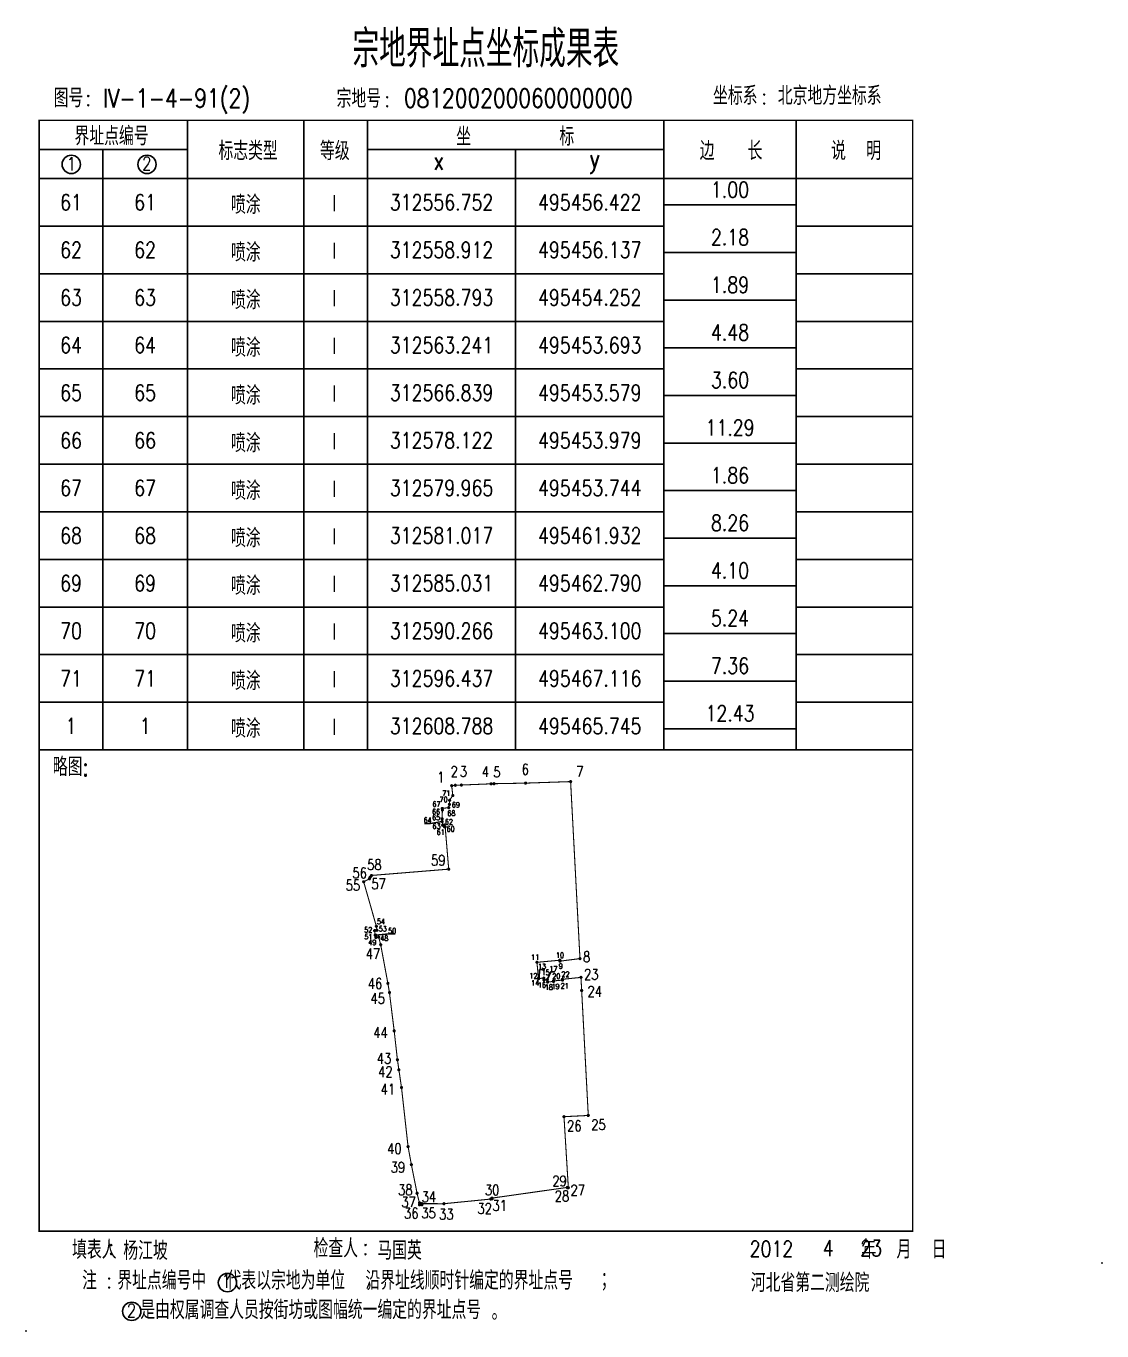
# Model space of a CAD drawing. Extents: x -9390 to -4743, y 24196 to 25839.
# Drawn here: x -5557.4 to -5354.1, y 24332.9 to 24579.6 of the extents above; entities that cross this region are included whole.
import ezdxf
from ezdxf.enums import TextEntityAlignment as Align

# ---------------------------------------------------------------- set-up
doc = ezdxf.new("R2010")
doc.units = 0
doc.header["$MEASUREMENT"] = 0
doc.layers.get('0').update_dxf_attribs({"linetype": 'CONTINUOUS'})
doc.layers.add('JZD', color=1, linetype='CONTINUOUS')
doc.layers.add('ZJ', color=7, linetype='CONTINUOUS')
doc.styles.add('1', font='romand.shx', dxfattribs={"width": 0.8, "bigfont": 'hzfs.shx'})
doc.styles.add('HZ', font='rs', dxfattribs={"width": 0.8, "bigfont": 'hztxt'})
doc.styles.add('KHZ', font='rd.shx', dxfattribs={"width": 0.8, "bigfont": 'khz.shx'})

msp = doc.modelspace()

# ---------------------------------------------------------------- linework, layer by layer
at = {"linetype": 'CONTINUOUS', "const_width": 0.3, "flags": 128}
msp.add_lwpolyline([(-5554.9, 24561.76), (-5554.9, 24351.76), (-5389.9, 24351.76), (-5389.9, 24561.76)], close=True, dxfattribs=at)
msp.add_lwpolyline([(-5554.9, 24561.76), (-5554.9, 24351.76), (-5389.9, 24351.76), (-5389.9, 24561.76)], close=True, dxfattribs=at)
at = {"linetype": 'CONTINUOUS', "flags": 128}
for points in [[(-5526.9, 24561.76), (-5526.9, 24442.76)], [(-5526.9, 24561.76), (-5526.9, 24442.76)], [(-5526.9, 24561.76), (-5526.9, 24442.76)], [(-5526.9, 24561.76), (-5526.9, 24442.76)], [(-5504.9, 24561.76), (-5504.9, 24442.76)], [(-5504.9, 24561.76), (-5504.9, 24442.76)], [(-5504.9, 24561.76), (-5504.9, 24442.76)], [(-5504.9, 24561.76), (-5504.9, 24442.76)], [(-5492.9, 24561.76), (-5492.9, 24442.76)], [(-5492.9, 24561.76), (-5492.9, 24442.76)], [(-5492.9, 24561.76), (-5492.9, 24442.76)], [(-5492.9, 24561.76), (-5492.9, 24442.76)], [(-5436.9, 24561.76), (-5436.9, 24442.76)], [(-5436.9, 24561.76), (-5436.9, 24442.76)], [(-5436.9, 24561.76), (-5436.9, 24442.76)], [(-5436.9, 24561.76), (-5436.9, 24442.76)], [(-5411.9, 24561.76), (-5411.9, 24442.76)], [(-5411.9, 24561.76), (-5411.9, 24442.76)], [(-5411.9, 24561.76), (-5411.9, 24442.76)], [(-5411.9, 24561.76), (-5411.9, 24442.76)], [(-5554.9, 24556.26), (-5526.9, 24556.26)], [(-5554.9, 24556.26), (-5526.9, 24556.26)], [(-5542.9, 24556.26), (-5542.9, 24442.76)], [(-5542.9, 24556.26), (-5542.9, 24442.76)], [(-5542.9, 24556.26), (-5542.9, 24442.76)], [(-5542.9, 24556.26), (-5542.9, 24442.76)], [(-5492.9, 24556.26), (-5436.9, 24556.26)], [(-5492.9, 24556.26), (-5436.9, 24556.26)], [(-5464.9, 24556.26), (-5464.9, 24442.76)], [(-5464.9, 24556.26), (-5464.9, 24442.76)], [(-5464.9, 24556.26), (-5464.9, 24442.76)], [(-5464.9, 24556.26), (-5464.9, 24442.76)], [(-5554.9, 24550.76), (-5389.9, 24550.76)], [(-5554.9, 24550.76), (-5389.9, 24550.76)], [(-5436.9, 24545.76), (-5411.9, 24545.76)], [(-5436.9, 24545.76), (-5411.9, 24545.76)], [(-5554.9, 24541.76), (-5436.9, 24541.76)], [(-5554.9, 24541.76), (-5436.9, 24541.76)], [(-5411.9, 24541.76), (-5389.9, 24541.76)], [(-5411.9, 24541.76), (-5389.9, 24541.76)], [(-5436.9, 24536.76), (-5411.9, 24536.76)], [(-5436.9, 24536.76), (-5411.9, 24536.76)], [(-5554.9, 24532.76), (-5436.9, 24532.76)], [(-5554.9, 24532.76), (-5436.9, 24532.76)], [(-5411.9, 24532.76), (-5389.9, 24532.76)], [(-5411.9, 24532.76), (-5389.9, 24532.76)], [(-5436.9, 24527.76), (-5411.9, 24527.76)], [(-5436.9, 24527.76), (-5411.9, 24527.76)], [(-5554.9, 24523.76), (-5436.9, 24523.76)], [(-5554.9, 24523.76), (-5436.9, 24523.76)], [(-5411.9, 24523.76), (-5389.9, 24523.76)], [(-5411.9, 24523.76), (-5389.9, 24523.76)], [(-5436.9, 24518.76), (-5411.9, 24518.76)], [(-5436.9, 24518.76), (-5411.9, 24518.76)], [(-5554.9, 24514.76), (-5436.9, 24514.76)], [(-5554.9, 24514.76), (-5436.9, 24514.76)], [(-5411.9, 24514.76), (-5389.9, 24514.76)], [(-5411.9, 24514.76), (-5389.9, 24514.76)], [(-5436.9, 24509.76), (-5411.9, 24509.76)], [(-5436.9, 24509.76), (-5411.9, 24509.76)], [(-5554.9, 24505.76), (-5436.9, 24505.76)], [(-5554.9, 24505.76), (-5436.9, 24505.76)], [(-5411.9, 24505.76), (-5389.9, 24505.76)], [(-5411.9, 24505.76), (-5389.9, 24505.76)], [(-5436.9, 24500.76), (-5411.9, 24500.76)], [(-5436.9, 24500.76), (-5411.9, 24500.76)], [(-5554.9, 24496.76), (-5436.9, 24496.76)], [(-5554.9, 24496.76), (-5436.9, 24496.76)], [(-5411.9, 24496.76), (-5389.9, 24496.76)], [(-5411.9, 24496.76), (-5389.9, 24496.76)], [(-5436.9, 24491.76), (-5411.9, 24491.76)], [(-5436.9, 24491.76), (-5411.9, 24491.76)], [(-5554.9, 24487.76), (-5436.9, 24487.76)], [(-5554.9, 24487.76), (-5436.9, 24487.76)], [(-5411.9, 24487.76), (-5389.9, 24487.76)], [(-5411.9, 24487.76), (-5389.9, 24487.76)], [(-5436.9, 24482.76), (-5411.9, 24482.76)], [(-5436.9, 24482.76), (-5411.9, 24482.76)], [(-5554.9, 24478.76), (-5436.9, 24478.76)], [(-5554.9, 24478.76), (-5436.9, 24478.76)], [(-5411.9, 24478.76), (-5389.9, 24478.76)], [(-5411.9, 24478.76), (-5389.9, 24478.76)], [(-5436.9, 24473.76), (-5411.9, 24473.76)], [(-5436.9, 24473.76), (-5411.9, 24473.76)], [(-5554.9, 24469.76), (-5436.9, 24469.76)], [(-5554.9, 24469.76), (-5436.9, 24469.76)], [(-5411.9, 24469.76), (-5389.9, 24469.76)], [(-5411.9, 24469.76), (-5389.9, 24469.76)], [(-5436.9, 24464.76), (-5411.9, 24464.76)], [(-5436.9, 24464.76), (-5411.9, 24464.76)], [(-5554.9, 24460.76), (-5436.9, 24460.76)], [(-5554.9, 24460.76), (-5436.9, 24460.76)], [(-5411.9, 24460.76), (-5389.9, 24460.76)], [(-5411.9, 24460.76), (-5389.9, 24460.76)], [(-5436.9, 24455.76), (-5411.9, 24455.76)], [(-5436.9, 24455.76), (-5411.9, 24455.76)], [(-5554.9, 24451.76), (-5436.9, 24451.76)], [(-5554.9, 24451.76), (-5436.9, 24451.76)], [(-5411.9, 24451.76), (-5389.9, 24451.76)], [(-5411.9, 24451.76), (-5389.9, 24451.76)], [(-5436.9, 24446.76), (-5411.9, 24446.76)], [(-5436.9, 24446.76), (-5411.9, 24446.76)], [(-5554.9, 24442.76), (-5389.9, 24442.76)], [(-5554.9, 24442.76), (-5389.9, 24442.76)], [(-5460.47, 24399.64), (-5460.37, 24401.24), (-5459.38, 24401.24)], [(-5457.49, 24400.79), (-5458.27, 24400.79), (-5458.93, 24399.32)]]:
    msp.add_lwpolyline(points, dxfattribs=at)
at = {"color": 7, "linetype": 'CONTINUOUS', "const_width": 0.3, "flags": 128}
for points in [[(-5477.13, 24435.98, 1), (-5476.83, 24435.98, 1)], [(-5477.13, 24435.98, 1), (-5476.83, 24435.98, 1)], [(-5477.13, 24435.98, 1), (-5476.83, 24435.98, 1)], [(-5477.13, 24435.98, 1), (-5476.83, 24435.98, 1)], [(-5476.45, 24436.06, 1), (-5476.15, 24436.06, 1)], [(-5476.45, 24436.06, 1), (-5476.15, 24436.06, 1)], [(-5476.45, 24436.06, 1), (-5476.15, 24436.06, 1)], [(-5476.45, 24436.06, 1), (-5476.15, 24436.06, 1)], [(-5475.3, 24436.11, 1), (-5475, 24436.11, 1)], [(-5475.3, 24436.11, 1), (-5475, 24436.11, 1)], [(-5475.3, 24436.11, 1), (-5475, 24436.11, 1)], [(-5475.3, 24436.11, 1), (-5475, 24436.11, 1)], [(-5469.7, 24436.34, 1), (-5469.4, 24436.34, 1)], [(-5469.7, 24436.34, 1), (-5469.4, 24436.34, 1)], [(-5469.7, 24436.34, 1), (-5469.4, 24436.34, 1)], [(-5469.7, 24436.34, 1), (-5469.4, 24436.34, 1)], [(-5469.16, 24436.36, 1), (-5468.86, 24436.36, 1)], [(-5469.16, 24436.36, 1), (-5468.86, 24436.36, 1)], [(-5469.16, 24436.36, 1), (-5468.86, 24436.36, 1)], [(-5469.16, 24436.36, 1), (-5468.86, 24436.36, 1)], [(-5463.17, 24436.47, 1), (-5462.87, 24436.47, 1)], [(-5463.17, 24436.47, 1), (-5462.87, 24436.47, 1)], [(-5463.17, 24436.47, 1), (-5462.87, 24436.47, 1)], [(-5463.17, 24436.47, 1), (-5462.87, 24436.47, 1)], [(-5454.67, 24436.76, 1), (-5454.37, 24436.76, 1)], [(-5454.67, 24436.76, 1), (-5454.37, 24436.76, 1)], [(-5454.67, 24436.76, 1), (-5454.37, 24436.76, 1)], [(-5454.67, 24436.76, 1), (-5454.37, 24436.76, 1)], [(-5477.57, 24432.44, 1), (-5477.27, 24432.44, 1)], [(-5477.57, 24432.44, 1), (-5477.27, 24432.44, 1)], [(-5477.57, 24432.44, 1), (-5477.27, 24432.44, 1)], [(-5477.57, 24432.44, 1), (-5477.27, 24432.44, 1)], [(-5477.53, 24433.22, 1), (-5477.23, 24433.22, 1)], [(-5477.53, 24433.22, 1), (-5477.23, 24433.22, 1)], [(-5477.53, 24433.22, 1), (-5477.23, 24433.22, 1)], [(-5477.53, 24433.22, 1), (-5477.23, 24433.22, 1)], [(-5476.93, 24434.14, 1), (-5476.63, 24434.14, 1)], [(-5476.93, 24434.14, 1), (-5476.63, 24434.14, 1)], [(-5476.93, 24434.14, 1), (-5476.63, 24434.14, 1)], [(-5476.93, 24434.14, 1), (-5476.63, 24434.14, 1)], [(-5478.95, 24429.73, 1), (-5478.65, 24429.73, 1)], [(-5478.95, 24429.73, 1), (-5478.65, 24429.73, 1)], [(-5478.95, 24429.73, 1), (-5478.65, 24429.73, 1)], [(-5478.95, 24429.73, 1), (-5478.65, 24429.73, 1)], [(-5478.92, 24431.69, 1), (-5478.62, 24431.69, 1)], [(-5478.92, 24431.69, 1), (-5478.62, 24431.69, 1)], [(-5478.92, 24431.69, 1), (-5478.62, 24431.69, 1)], [(-5478.92, 24431.69, 1), (-5478.62, 24431.69, 1)], [(-5478.89, 24431.41, 1), (-5478.59, 24431.41, 1)], [(-5478.89, 24431.41, 1), (-5478.59, 24431.41, 1)], [(-5478.89, 24431.41, 1), (-5478.59, 24431.41, 1)], [(-5478.89, 24431.41, 1), (-5478.59, 24431.41, 1)], [(-5477.7, 24431.84, 1), (-5477.4, 24431.84, 1)], [(-5477.7, 24431.84, 1), (-5477.4, 24431.84, 1)], [(-5477.7, 24431.84, 1), (-5477.4, 24431.84, 1)], [(-5477.7, 24431.84, 1), (-5477.4, 24431.84, 1)], [(-5478.93, 24429.2, 1), (-5478.63, 24429.2, 1)], [(-5478.93, 24429.2, 1), (-5478.63, 24429.2, 1)], [(-5478.93, 24429.2, 1), (-5478.63, 24429.2, 1)], [(-5478.93, 24429.2, 1), (-5478.63, 24429.2, 1)], [(-5478.85, 24428.53, 1), (-5478.55, 24428.53, 1)], [(-5478.85, 24428.53, 1), (-5478.55, 24428.53, 1)], [(-5478.85, 24428.53, 1), (-5478.55, 24428.53, 1)], [(-5478.85, 24428.53, 1), (-5478.55, 24428.53, 1)], [(-5478.56, 24428.55, 1), (-5478.26, 24428.55, 1)], [(-5478.56, 24428.55, 1), (-5478.26, 24428.55, 1)], [(-5478.56, 24428.55, 1), (-5478.26, 24428.55, 1)], [(-5478.56, 24428.55, 1), (-5478.26, 24428.55, 1)], [(-5478.52, 24428.23, 1), (-5478.22, 24428.23, 1)], [(-5478.52, 24428.23, 1), (-5478.22, 24428.23, 1)], [(-5478.52, 24428.23, 1), (-5478.22, 24428.23, 1)], [(-5478.52, 24428.23, 1), (-5478.22, 24428.23, 1)], [(-5478.37, 24428.22, 1), (-5478.07, 24428.22, 1)], [(-5478.37, 24428.22, 1), (-5478.07, 24428.22, 1)], [(-5478.37, 24428.22, 1), (-5478.07, 24428.22, 1)], [(-5478.37, 24428.22, 1), (-5478.07, 24428.22, 1)], [(-5477.7, 24420.21, 1), (-5477.4, 24420.21, 1)], [(-5477.7, 24420.21, 1), (-5477.4, 24420.21, 1)], [(-5477.7, 24420.21, 1), (-5477.4, 24420.21, 1)], [(-5477.7, 24420.21, 1), (-5477.4, 24420.21, 1)], [(-5493.76, 24417.82, 1), (-5493.46, 24417.82, 1)], [(-5493.76, 24417.82, 1), (-5493.46, 24417.82, 1)], [(-5493.76, 24417.82, 1), (-5493.46, 24417.82, 1)], [(-5493.76, 24417.82, 1), (-5493.46, 24417.82, 1)], [(-5492.68, 24418.39, 1), (-5492.38, 24418.39, 1)], [(-5492.68, 24418.39, 1), (-5492.38, 24418.39, 1)], [(-5492.68, 24418.39, 1), (-5492.38, 24418.39, 1)], [(-5492.68, 24418.39, 1), (-5492.38, 24418.39, 1)], [(-5492.52, 24418.71, 1), (-5492.22, 24418.71, 1)], [(-5492.52, 24418.71, 1), (-5492.22, 24418.71, 1)], [(-5492.52, 24418.71, 1), (-5492.22, 24418.71, 1)], [(-5492.52, 24418.71, 1), (-5492.22, 24418.71, 1)], [(-5492.28, 24419.02, 1), (-5491.98, 24419.02, 1)], [(-5492.28, 24419.02, 1), (-5491.98, 24419.02, 1)], [(-5492.28, 24419.02, 1), (-5491.98, 24419.02, 1)], [(-5492.28, 24419.02, 1), (-5491.98, 24419.02, 1)], [(-5491.69, 24408.59, 1), (-5491.39, 24408.59, 1)], [(-5491.69, 24408.59, 1), (-5491.39, 24408.59, 1)], [(-5491.69, 24408.59, 1), (-5491.39, 24408.59, 1)], [(-5491.69, 24408.59, 1), (-5491.39, 24408.59, 1)], [(-5491.59, 24407.73, 1), (-5491.29, 24407.73, 1)], [(-5491.59, 24407.73, 1), (-5491.29, 24407.73, 1)], [(-5491.59, 24407.73, 1), (-5491.29, 24407.73, 1)], [(-5491.59, 24407.73, 1), (-5491.29, 24407.73, 1)], [(-5491.5, 24407.74, 1), (-5491.2, 24407.74, 1)], [(-5491.5, 24407.74, 1), (-5491.2, 24407.74, 1)], [(-5491.5, 24407.74, 1), (-5491.2, 24407.74, 1)], [(-5491.5, 24407.74, 1), (-5491.2, 24407.74, 1)], [(-5491.37, 24409.41, 1), (-5491.07, 24409.41, 1)], [(-5491.37, 24409.41, 1), (-5491.07, 24409.41, 1)], [(-5491.37, 24409.41, 1), (-5491.07, 24409.41, 1)], [(-5491.37, 24409.41, 1), (-5491.07, 24409.41, 1)], [(-5491.26, 24408.66, 1), (-5490.96, 24408.66, 1)], [(-5491.26, 24408.66, 1), (-5490.96, 24408.66, 1)], [(-5491.26, 24408.66, 1), (-5490.96, 24408.66, 1)], [(-5491.26, 24408.66, 1), (-5490.96, 24408.66, 1)], [(-5491.45, 24407.29, 1), (-5491.15, 24407.29, 1)], [(-5491.45, 24407.29, 1), (-5491.15, 24407.29, 1)], [(-5491.45, 24407.29, 1), (-5491.15, 24407.29, 1)], [(-5491.45, 24407.29, 1), (-5491.15, 24407.29, 1)], [(-5490.93, 24407.36, 1), (-5490.63, 24407.36, 1)], [(-5490.93, 24407.36, 1), (-5490.63, 24407.36, 1)], [(-5490.93, 24407.36, 1), (-5490.63, 24407.36, 1)], [(-5490.93, 24407.36, 1), (-5490.63, 24407.36, 1)], [(-5490.55, 24405.93, 1), (-5490.25, 24405.93, 1)], [(-5490.55, 24405.93, 1), (-5490.25, 24405.93, 1)], [(-5490.55, 24405.93, 1), (-5490.25, 24405.93, 1)], [(-5490.55, 24405.93, 1), (-5490.25, 24405.93, 1)], [(-5461.02, 24402.6, 1), (-5460.72, 24402.6, 1)], [(-5461.02, 24402.6, 1), (-5460.72, 24402.6, 1)], [(-5461.02, 24402.6, 1), (-5460.72, 24402.6, 1)], [(-5461.02, 24402.6, 1), (-5460.72, 24402.6, 1)], [(-5456.69, 24403, 1), (-5456.39, 24403, 1)], [(-5456.69, 24403, 1), (-5456.39, 24403, 1)], [(-5456.69, 24403, 1), (-5456.39, 24403, 1)], [(-5456.69, 24403, 1), (-5456.39, 24403, 1)], [(-5456.68, 24402.82, 1), (-5456.38, 24402.82, 1)], [(-5456.68, 24402.82, 1), (-5456.38, 24402.82, 1)], [(-5456.68, 24402.82, 1), (-5456.38, 24402.82, 1)], [(-5456.68, 24402.82, 1), (-5456.38, 24402.82, 1)], [(-5452.9, 24403.3, 1), (-5452.6, 24403.3, 1)], [(-5452.9, 24403.3, 1), (-5452.6, 24403.3, 1)], [(-5452.9, 24403.3, 1), (-5452.6, 24403.3, 1)], [(-5452.9, 24403.3, 1), (-5452.6, 24403.3, 1)], [(-5489.19, 24398.62, 1), (-5488.89, 24398.62, 1)], [(-5489.19, 24398.62, 1), (-5488.89, 24398.62, 1)], [(-5489.19, 24398.62, 1), (-5488.89, 24398.62, 1)], [(-5489.19, 24398.62, 1), (-5488.89, 24398.62, 1)], [(-5460.76, 24399.58, 1), (-5460.46, 24399.58, 1)], [(-5460.76, 24399.58, 1), (-5460.46, 24399.58, 1)], [(-5460.76, 24399.58, 1), (-5460.46, 24399.58, 1)], [(-5460.76, 24399.58, 1), (-5460.46, 24399.58, 1)], [(-5460.72, 24399.59, 1), (-5460.42, 24399.59, 1)], [(-5460.72, 24399.59, 1), (-5460.42, 24399.59, 1)], [(-5460.72, 24399.59, 1), (-5460.42, 24399.59, 1)], [(-5460.72, 24399.59, 1), (-5460.42, 24399.59, 1)], [(-5460.72, 24399.53, 1), (-5460.42, 24399.53, 1)], [(-5460.72, 24399.53, 1), (-5460.42, 24399.53, 1)], [(-5460.72, 24399.53, 1), (-5460.42, 24399.53, 1)], [(-5460.72, 24399.53, 1), (-5460.42, 24399.53, 1)], [(-5459.73, 24399.62, 1), (-5459.43, 24399.62, 1)], [(-5459.73, 24399.62, 1), (-5459.43, 24399.62, 1)], [(-5459.73, 24399.62, 1), (-5459.43, 24399.62, 1)], [(-5459.73, 24399.62, 1), (-5459.43, 24399.62, 1)], [(-5459.7, 24399.25, 1), (-5459.4, 24399.25, 1)], [(-5459.7, 24399.25, 1), (-5459.4, 24399.25, 1)], [(-5459.7, 24399.25, 1), (-5459.4, 24399.25, 1)], [(-5459.7, 24399.25, 1), (-5459.4, 24399.25, 1)], [(-5459.08, 24399.32, 1), (-5458.78, 24399.32, 1)], [(-5459.08, 24399.32, 1), (-5458.78, 24399.32, 1)], [(-5459.08, 24399.32, 1), (-5458.78, 24399.32, 1)], [(-5459.08, 24399.32, 1), (-5458.78, 24399.32, 1)], [(-5459.02, 24398.87, 1), (-5458.72, 24398.87, 1)], [(-5459.02, 24398.87, 1), (-5458.72, 24398.87, 1)], [(-5459.02, 24398.87, 1), (-5458.72, 24398.87, 1)], [(-5459.02, 24398.87, 1), (-5458.72, 24398.87, 1)], [(-5457.91, 24399.08, 1), (-5457.61, 24399.08, 1)], [(-5457.91, 24399.08, 1), (-5457.61, 24399.08, 1)], [(-5457.91, 24399.08, 1), (-5457.61, 24399.08, 1)], [(-5457.91, 24399.08, 1), (-5457.61, 24399.08, 1)], [(-5457.9, 24398.99, 1), (-5457.6, 24398.99, 1)], [(-5457.9, 24398.99, 1), (-5457.6, 24398.99, 1)], [(-5457.9, 24398.99, 1), (-5457.6, 24398.99, 1)], [(-5457.9, 24398.99, 1), (-5457.6, 24398.99, 1)], [(-5456.21, 24399.39, 1), (-5455.91, 24399.39, 1)], [(-5456.21, 24399.39, 1), (-5455.91, 24399.39, 1)], [(-5456.21, 24399.39, 1), (-5455.91, 24399.39, 1)], [(-5456.21, 24399.39, 1), (-5455.91, 24399.39, 1)], [(-5456.19, 24399.24, 1), (-5455.89, 24399.24, 1)], [(-5456.19, 24399.24, 1), (-5455.89, 24399.24, 1)], [(-5456.19, 24399.24, 1), (-5455.89, 24399.24, 1)], [(-5456.19, 24399.24, 1), (-5455.89, 24399.24, 1)], [(-5452.71, 24399.75, 1), (-5452.41, 24399.75, 1)], [(-5452.71, 24399.75, 1), (-5452.41, 24399.75, 1)], [(-5452.71, 24399.75, 1), (-5452.41, 24399.75, 1)], [(-5452.71, 24399.75, 1), (-5452.41, 24399.75, 1)], [(-5488.9, 24396.9, 1), (-5488.6, 24396.9, 1)], [(-5488.9, 24396.9, 1), (-5488.6, 24396.9, 1)], [(-5488.9, 24396.9, 1), (-5488.6, 24396.9, 1)], [(-5488.9, 24396.9, 1), (-5488.6, 24396.9, 1)], [(-5452.58, 24397.27, 1), (-5452.28, 24397.27, 1)], [(-5452.58, 24397.27, 1), (-5452.28, 24397.27, 1)], [(-5452.58, 24397.27, 1), (-5452.28, 24397.27, 1)], [(-5452.58, 24397.27, 1), (-5452.28, 24397.27, 1)], [(-5488, 24389.63, 1), (-5487.7, 24389.63, 1)], [(-5488, 24389.63, 1), (-5487.7, 24389.63, 1)], [(-5488, 24389.63, 1), (-5487.7, 24389.63, 1)], [(-5488, 24389.63, 1), (-5487.7, 24389.63, 1)], [(-5487.39, 24384.18, 1), (-5487.09, 24384.18, 1)], [(-5487.39, 24384.18, 1), (-5487.09, 24384.18, 1)], [(-5487.39, 24384.18, 1), (-5487.09, 24384.18, 1)], [(-5487.39, 24384.18, 1), (-5487.09, 24384.18, 1)], [(-5487.11, 24382.28, 1), (-5486.81, 24382.28, 1)], [(-5487.11, 24382.28, 1), (-5486.81, 24382.28, 1)], [(-5487.11, 24382.28, 1), (-5486.81, 24382.28, 1)], [(-5487.11, 24382.28, 1), (-5486.81, 24382.28, 1)], [(-5486.62, 24378.93, 1), (-5486.32, 24378.93, 1)], [(-5486.62, 24378.93, 1), (-5486.32, 24378.93, 1)], [(-5486.62, 24378.93, 1), (-5486.32, 24378.93, 1)], [(-5486.62, 24378.93, 1), (-5486.32, 24378.93, 1)], [(-5455.92, 24373.42, 1), (-5455.62, 24373.42, 1)], [(-5455.92, 24373.42, 1), (-5455.62, 24373.42, 1)], [(-5455.92, 24373.42, 1), (-5455.62, 24373.42, 1)], [(-5455.92, 24373.42, 1), (-5455.62, 24373.42, 1)], [(-5451.33, 24373.65, 1), (-5451.03, 24373.65, 1)], [(-5451.33, 24373.65, 1), (-5451.03, 24373.65, 1)], [(-5451.33, 24373.65, 1), (-5451.03, 24373.65, 1)], [(-5451.33, 24373.65, 1), (-5451.03, 24373.65, 1)], [(-5485.38, 24367.76, 1), (-5485.08, 24367.76, 1)], [(-5485.38, 24367.76, 1), (-5485.08, 24367.76, 1)], [(-5485.38, 24367.76, 1), (-5485.08, 24367.76, 1)], [(-5485.38, 24367.76, 1), (-5485.08, 24367.76, 1)], [(-5484.75, 24364.35, 1), (-5484.45, 24364.35, 1)], [(-5484.75, 24364.35, 1), (-5484.45, 24364.35, 1)], [(-5484.75, 24364.35, 1), (-5484.45, 24364.35, 1)], [(-5484.75, 24364.35, 1), (-5484.45, 24364.35, 1)], [(-5483.68, 24358.94, 1), (-5483.38, 24358.94, 1)], [(-5483.68, 24358.94, 1), (-5483.38, 24358.94, 1)], [(-5483.68, 24358.94, 1), (-5483.38, 24358.94, 1)], [(-5483.68, 24358.94, 1), (-5483.38, 24358.94, 1)], [(-5455.29, 24360.05, 1), (-5454.99, 24360.05, 1)], [(-5455.29, 24360.05, 1), (-5454.99, 24360.05, 1)], [(-5455.29, 24360.05, 1), (-5454.99, 24360.05, 1)], [(-5455.29, 24360.05, 1), (-5454.99, 24360.05, 1)], [(-5455.27, 24359.99, 1), (-5454.97, 24359.99, 1)], [(-5455.27, 24359.99, 1), (-5454.97, 24359.99, 1)], [(-5455.27, 24359.99, 1), (-5454.97, 24359.99, 1)], [(-5455.27, 24359.99, 1), (-5454.97, 24359.99, 1)], [(-5455.1, 24360, 1), (-5454.8, 24360, 1)], [(-5455.1, 24360, 1), (-5454.8, 24360, 1)], [(-5455.1, 24360, 1), (-5454.8, 24360, 1)], [(-5455.1, 24360, 1), (-5454.8, 24360, 1)], [(-5483.23, 24357.13, 1), (-5482.93, 24357.13, 1)], [(-5483.23, 24357.13, 1), (-5482.93, 24357.13, 1)], [(-5483.23, 24357.13, 1), (-5482.93, 24357.13, 1)], [(-5483.23, 24357.13, 1), (-5482.93, 24357.13, 1)], [(-5483.22, 24356.76, 1), (-5482.92, 24356.76, 1)], [(-5483.22, 24356.76, 1), (-5482.92, 24356.76, 1)], [(-5483.22, 24356.76, 1), (-5482.92, 24356.76, 1)], [(-5483.22, 24356.76, 1), (-5482.92, 24356.76, 1)], [(-5482.77, 24356.98, 1), (-5482.47, 24356.98, 1)], [(-5482.77, 24356.98, 1), (-5482.47, 24356.98, 1)], [(-5482.77, 24356.98, 1), (-5482.47, 24356.98, 1)], [(-5482.77, 24356.98, 1), (-5482.47, 24356.98, 1)], [(-5482.76, 24356.78, 1), (-5482.46, 24356.78, 1)], [(-5482.76, 24356.78, 1), (-5482.46, 24356.78, 1)], [(-5482.76, 24356.78, 1), (-5482.46, 24356.78, 1)], [(-5482.76, 24356.78, 1), (-5482.46, 24356.78, 1)], [(-5478.6, 24356.97, 1), (-5478.3, 24356.97, 1)], [(-5478.6, 24356.97, 1), (-5478.3, 24356.97, 1)], [(-5478.6, 24356.97, 1), (-5478.3, 24356.97, 1)], [(-5478.6, 24356.97, 1), (-5478.3, 24356.97, 1)], [(-5469.76, 24357.85, 1), (-5469.46, 24357.85, 1)], [(-5469.76, 24357.85, 1), (-5469.46, 24357.85, 1)], [(-5469.76, 24357.85, 1), (-5469.46, 24357.85, 1)], [(-5469.76, 24357.85, 1), (-5469.46, 24357.85, 1)], [(-5469.53, 24358.03, 1), (-5469.23, 24358.03, 1)], [(-5469.53, 24358.03, 1), (-5469.23, 24358.03, 1)], [(-5469.53, 24358.03, 1), (-5469.23, 24358.03, 1)], [(-5469.53, 24358.03, 1), (-5469.23, 24358.03, 1)], [(-5469.51, 24357.88, 1), (-5469.21, 24357.88, 1)], [(-5469.51, 24357.88, 1), (-5469.21, 24357.88, 1)], [(-5469.51, 24357.88, 1), (-5469.21, 24357.88, 1)], [(-5469.51, 24357.88, 1), (-5469.21, 24357.88, 1)]]:
    msp.add_lwpolyline(points, format="xyb", close=True, dxfattribs=at)
at = {"color": 7, "linetype": 'CONTINUOUS', "const_width": 0.2, "flags": 128}
for points in [[(-5476.98, 24435.98), (-5476.3, 24436.06)], [(-5476.98, 24435.98), (-5476.3, 24436.06)], [(-5476.78, 24434.14), (-5476.98, 24435.98)], [(-5476.78, 24434.14), (-5476.98, 24435.98)], [(-5476.3, 24436.06), (-5475.15, 24436.11)], [(-5476.3, 24436.06), (-5475.15, 24436.11)], [(-5475.15, 24436.11), (-5469.55, 24436.34)], [(-5475.15, 24436.11), (-5469.55, 24436.34)], [(-5469.55, 24436.34), (-5469.01, 24436.36)], [(-5469.55, 24436.34), (-5469.01, 24436.36)], [(-5469.01, 24436.36), (-5463.02, 24436.47)], [(-5469.01, 24436.36), (-5463.02, 24436.47)], [(-5463.02, 24436.47), (-5454.52, 24436.76)], [(-5463.02, 24436.47), (-5454.52, 24436.76)], [(-5454.52, 24436.76), (-5452.75, 24403.3)], [(-5454.52, 24436.76), (-5452.75, 24403.3)], [(-5477.55, 24431.84), (-5477.42, 24432.44)], [(-5477.55, 24431.84), (-5477.42, 24432.44)], [(-5477.42, 24432.44), (-5477.38, 24433.22)], [(-5477.42, 24432.44), (-5477.38, 24433.22)], [(-5477.38, 24433.22), (-5476.78, 24434.14)], [(-5477.38, 24433.22), (-5476.78, 24434.14)], [(-5478.8, 24429.73), (-5478.74, 24431.41)], [(-5478.8, 24429.73), (-5478.74, 24431.41)], [(-5478.77, 24431.69), (-5477.55, 24431.84)], [(-5478.77, 24431.69), (-5477.55, 24431.84)], [(-5478.74, 24431.41), (-5478.77, 24431.69)], [(-5478.74, 24431.41), (-5478.77, 24431.69)], [(-5478.78, 24429.2), (-5478.8, 24429.73)], [(-5478.78, 24429.2), (-5478.8, 24429.73)], [(-5478.7, 24428.53), (-5478.78, 24429.2)], [(-5478.7, 24428.53), (-5478.78, 24429.2)], [(-5478.41, 24428.55), (-5478.7, 24428.53)], [(-5478.41, 24428.55), (-5478.7, 24428.53)], [(-5478.37, 24428.23), (-5478.41, 24428.55)], [(-5478.37, 24428.23), (-5478.41, 24428.55)], [(-5478.22, 24428.22), (-5478.37, 24428.23)], [(-5478.22, 24428.22), (-5478.37, 24428.23)], [(-5477.55, 24420.21), (-5478.22, 24428.22)], [(-5477.55, 24420.21), (-5478.22, 24428.22)], [(-5492.13, 24419.02), (-5477.55, 24420.21)], [(-5492.13, 24419.02), (-5477.55, 24420.21)], [(-5493.61, 24417.82), (-5492.53, 24418.39)], [(-5493.61, 24417.82), (-5492.53, 24418.39)], [(-5491.22, 24409.41), (-5493.61, 24417.82)], [(-5491.22, 24409.41), (-5493.61, 24417.82)], [(-5492.53, 24418.39), (-5492.37, 24418.71)], [(-5492.53, 24418.39), (-5492.37, 24418.71)], [(-5492.37, 24418.71), (-5492.13, 24419.02)], [(-5492.37, 24418.71), (-5492.13, 24419.02)], [(-5491.54, 24408.59), (-5491.11, 24408.66)], [(-5491.54, 24408.59), (-5491.11, 24408.66)], [(-5491.44, 24407.73), (-5491.54, 24408.59)], [(-5491.44, 24407.73), (-5491.54, 24408.59)], [(-5491.35, 24407.74), (-5491.44, 24407.73)], [(-5491.35, 24407.74), (-5491.44, 24407.73)], [(-5491.3, 24407.29), (-5491.35, 24407.74)], [(-5491.3, 24407.29), (-5491.35, 24407.74)], [(-5491.11, 24408.66), (-5491.22, 24409.41)], [(-5491.11, 24408.66), (-5491.22, 24409.41)], [(-5490.78, 24407.36), (-5491.3, 24407.29)], [(-5490.78, 24407.36), (-5491.3, 24407.29)], [(-5490.4, 24405.93), (-5490.78, 24407.36)], [(-5490.4, 24405.93), (-5490.78, 24407.36)], [(-5489.04, 24398.62), (-5490.4, 24405.93)], [(-5489.04, 24398.62), (-5490.4, 24405.93)], [(-5456.54, 24403), (-5460.87, 24402.6)], [(-5456.54, 24403), (-5460.87, 24402.6)], [(-5456.53, 24402.82), (-5456.54, 24403)], [(-5456.53, 24402.82), (-5456.54, 24403)], [(-5452.75, 24403.3), (-5456.53, 24402.82)], [(-5452.75, 24403.3), (-5456.53, 24402.82)], [(-5460.87, 24402.6), (-5460.61, 24399.58)], [(-5460.87, 24402.6), (-5460.61, 24399.58)], [(-5488.75, 24396.9), (-5489.04, 24398.62)], [(-5488.75, 24396.9), (-5489.04, 24398.62)], [(-5460.61, 24399.58), (-5460.57, 24399.59)], [(-5460.61, 24399.58), (-5460.57, 24399.59)], [(-5460.57, 24399.53), (-5459.58, 24399.62)], [(-5460.57, 24399.53), (-5459.58, 24399.62)], [(-5460.57, 24399.59), (-5460.57, 24399.53)], [(-5460.57, 24399.59), (-5460.57, 24399.53)], [(-5459.58, 24399.62), (-5459.55, 24399.25)], [(-5459.58, 24399.62), (-5459.55, 24399.25)], [(-5459.55, 24399.25), (-5458.93, 24399.32)], [(-5459.55, 24399.25), (-5458.93, 24399.32)], [(-5458.93, 24399.32), (-5458.87, 24398.87)], [(-5458.93, 24399.32), (-5458.87, 24398.87)], [(-5458.87, 24398.87), (-5457.75, 24398.99)], [(-5458.87, 24398.87), (-5457.75, 24398.99)], [(-5457.76, 24399.08), (-5456.04, 24399.24)], [(-5457.76, 24399.08), (-5456.04, 24399.24)], [(-5457.75, 24398.99), (-5457.76, 24399.08)], [(-5457.75, 24398.99), (-5457.76, 24399.08)], [(-5456.06, 24399.39), (-5452.56, 24399.75)], [(-5456.06, 24399.39), (-5452.56, 24399.75)], [(-5456.04, 24399.24), (-5456.06, 24399.39)], [(-5456.04, 24399.24), (-5456.06, 24399.39)], [(-5452.56, 24399.75), (-5452.43, 24397.27)], [(-5452.56, 24399.75), (-5452.43, 24397.27)], [(-5487.85, 24389.63), (-5488.75, 24396.9)], [(-5487.85, 24389.63), (-5488.75, 24396.9)], [(-5452.43, 24397.27), (-5451.18, 24373.65)], [(-5452.43, 24397.27), (-5451.18, 24373.65)], [(-5487.24, 24384.18), (-5487.85, 24389.63)], [(-5487.24, 24384.18), (-5487.85, 24389.63)], [(-5486.96, 24382.28), (-5487.24, 24384.18)], [(-5486.96, 24382.28), (-5487.24, 24384.18)], [(-5486.47, 24378.93), (-5486.96, 24382.28)], [(-5486.47, 24378.93), (-5486.96, 24382.28)], [(-5485.23, 24367.76), (-5486.47, 24378.93)], [(-5485.23, 24367.76), (-5486.47, 24378.93)], [(-5451.18, 24373.65), (-5455.77, 24373.42)], [(-5451.18, 24373.65), (-5455.77, 24373.42)], [(-5455.77, 24373.42), (-5454.95, 24360)], [(-5455.77, 24373.42), (-5454.95, 24360)], [(-5484.6, 24364.35), (-5485.23, 24367.76)], [(-5484.6, 24364.35), (-5485.23, 24367.76)], [(-5483.53, 24358.94), (-5484.6, 24364.35)], [(-5483.53, 24358.94), (-5484.6, 24364.35)], [(-5483.08, 24357.13), (-5483.53, 24358.94)], [(-5483.08, 24357.13), (-5483.53, 24358.94)], [(-5455.14, 24360.05), (-5469.38, 24358.03)], [(-5455.14, 24360.05), (-5469.38, 24358.03)], [(-5455.12, 24359.99), (-5455.14, 24360.05)], [(-5455.12, 24359.99), (-5455.14, 24360.05)], [(-5454.95, 24360), (-5455.12, 24359.99)], [(-5454.95, 24360), (-5455.12, 24359.99)], [(-5483.07, 24356.76), (-5483.08, 24357.13)], [(-5483.07, 24356.76), (-5483.08, 24357.13)], [(-5482.61, 24356.78), (-5483.07, 24356.76)], [(-5482.61, 24356.78), (-5483.07, 24356.76)], [(-5478.45, 24356.97), (-5482.62, 24356.98)], [(-5482.62, 24356.98), (-5482.61, 24356.78)], [(-5478.45, 24356.97), (-5482.62, 24356.98)], [(-5482.62, 24356.98), (-5482.61, 24356.78)], [(-5469.61, 24357.85), (-5478.45, 24356.97)], [(-5469.61, 24357.85), (-5478.45, 24356.97)], [(-5469.36, 24357.88), (-5469.61, 24357.85)], [(-5469.36, 24357.88), (-5469.61, 24357.85)], [(-5469.38, 24358.03), (-5469.36, 24357.88)], [(-5469.38, 24358.03), (-5469.36, 24357.88)]]:
    msp.add_lwpolyline(points, dxfattribs=at)
at = {"linetype": 'CONTINUOUS'}
for p in [(-5354.15, 24345.76), (-5354.15, 24345.76), (-5557.39, 24332.93), (-5557.39, 24332.93), (-5557.39, 24332.93), (-5557.39, 24332.93)]:
    msp.add_point(p, dxfattribs=at)
at = {"layer": 'JZD', "linetype": 'CONTINUOUS', "flags": 128}
for points in [[(-5482.15, 24428.85), (-5480.98, 24428.85), (-5478.78, 24429.2)], [(-5491.35, 24407.74), (-5488.88, 24408), (-5487.67, 24408)]]:
    msp.add_lwpolyline(points, dxfattribs=at)
at = {"layer": 'ZJ', "linetype": 'CONTINUOUS'}
for centre in [(-5548.86, 24553.43), (-5548.86, 24553.43), (-5519.35, 24342.06), (-5519.35, 24342.06), (-5537.43, 24336.63), (-5537.43, 24336.63)]:
    msp.add_circle(centre, 1.73, dxfattribs=at)
at = {"layer": 'ZJ', "color": 3, "linetype": 'CONTINUOUS'}
msp.add_circle((-5534.55, 24553.43), 1.73, dxfattribs=at)
msp.add_circle((-5534.55, 24553.43), 1.73, dxfattribs=at)

# ---------------------------------------------------------------- texts
at = {"color": 7, "linetype": 'CONTINUOUS', "style": 'HZ', "width": 0.8}
for s, p in [('IV-1-4-91(2)', (-5542.9, 24564.19)), ('IV-1-4-91(2)', (-5542.9, 24564.19)), ('081200200060000000', (-5486, 24564.19))]:
    msp.add_text(s, height=3.5, dxfattribs=at).set_placement(p)
for s, height, p in [('1.00', 3, (-5424.4, 24548.66)), ('1.00', 3, (-5424.4, 24548.66)), ('61', 3, (-5548.9, 24546.26)), ('61', 3, (-5548.9, 24546.26)), ('61', 3, (-5534.9, 24546.26)), ('61', 3, (-5534.9, 24546.26)), ('312556.752', 3, (-5478.9, 24546.26)), ('312556.752', 3, (-5478.9, 24546.26)), ('495456.422', 3, (-5450.9, 24546.26)), ('495456.422', 3, (-5450.9, 24546.26)), ('2.18', 3, (-5424.4, 24539.66)), ('2.18', 3, (-5424.4, 24539.66)), ('62', 3, (-5548.9, 24537.26)), ('62', 3, (-5548.9, 24537.26)), ('62', 3, (-5534.9, 24537.26)), ('62', 3, (-5534.9, 24537.26)), ('312558.912', 3, (-5478.9, 24537.26)), ('312558.912', 3, (-5478.9, 24537.26)), ('495456.137', 3, (-5450.9, 24537.26)), ('495456.137', 3, (-5450.9, 24537.26)), ('1.89', 3, (-5424.4, 24530.66)), ('1.89', 3, (-5424.4, 24530.66)), ('63', 3, (-5548.9, 24528.26)), ('63', 3, (-5548.9, 24528.26)), ('63', 3, (-5534.9, 24528.26)), ('63', 3, (-5534.9, 24528.26)), ('312558.793', 3, (-5478.9, 24528.26)), ('312558.793', 3, (-5478.9, 24528.26)), ('495454.252', 3, (-5450.9, 24528.26)), ('495454.252', 3, (-5450.9, 24528.26)), ('4.48', 3, (-5424.4, 24521.66)), ('4.48', 3, (-5424.4, 24521.66)), ('64', 3, (-5548.9, 24519.26)), ('64', 3, (-5548.9, 24519.26)), ('64', 3, (-5534.9, 24519.26)), ('64', 3, (-5534.9, 24519.26)), ('312563.241', 3, (-5478.9, 24519.26)), ('312563.241', 3, (-5478.9, 24519.26)), ('495453.693', 3, (-5450.9, 24519.26)), ('495453.693', 3, (-5450.9, 24519.26)), ('3.60', 3, (-5424.4, 24512.66)), ('3.60', 3, (-5424.4, 24512.66)), ('65', 3, (-5548.9, 24510.26)), ('65', 3, (-5548.9, 24510.26)), ('65', 3, (-5534.9, 24510.26)), ('65', 3, (-5534.9, 24510.26)), ('312566.839', 3, (-5478.9, 24510.26)), ('312566.839', 3, (-5478.9, 24510.26)), ('495453.579', 3, (-5450.9, 24510.26)), ('495453.579', 3, (-5450.9, 24510.26)), ('11.29', 3, (-5424.4, 24503.66)), ('11.29', 3, (-5424.4, 24503.66)), ('66', 3, (-5548.9, 24501.26)), ('66', 3, (-5548.9, 24501.26)), ('66', 3, (-5534.9, 24501.26)), ('66', 3, (-5534.9, 24501.26)), ('312578.122', 3, (-5478.9, 24501.26)), ('312578.122', 3, (-5478.9, 24501.26)), ('495453.979', 3, (-5450.9, 24501.26)), ('495453.979', 3, (-5450.9, 24501.26)), ('1.86', 3, (-5424.4, 24494.66)), ('1.86', 3, (-5424.4, 24494.66)), ('67', 3, (-5548.9, 24492.26)), ('67', 3, (-5548.9, 24492.26)), ('67', 3, (-5534.9, 24492.26)), ('67', 3, (-5534.9, 24492.26)), ('312579.965', 3, (-5478.9, 24492.26)), ('312579.965', 3, (-5478.9, 24492.26)), ('495453.744', 3, (-5450.9, 24492.26)), ('495453.744', 3, (-5450.9, 24492.26)), ('8.26', 3, (-5424.4, 24485.66)), ('8.26', 3, (-5424.4, 24485.66)), ('68', 3, (-5548.9, 24483.26)), ('68', 3, (-5548.9, 24483.26)), ('68', 3, (-5534.9, 24483.26)), ('68', 3, (-5534.9, 24483.26)), ('312581.017', 3, (-5478.9, 24483.26)), ('312581.017', 3, (-5478.9, 24483.26)), ('495461.932', 3, (-5450.9, 24483.26)), ('495461.932', 3, (-5450.9, 24483.26)), ('4.10', 3, (-5424.4, 24476.66)), ('4.10', 3, (-5424.4, 24476.66)), ('69', 3, (-5548.9, 24474.26)), ('69', 3, (-5548.9, 24474.26)), ('69', 3, (-5534.9, 24474.26)), ('69', 3, (-5534.9, 24474.26)), ('312585.031', 3, (-5478.9, 24474.26)), ('312585.031', 3, (-5478.9, 24474.26)), ('495462.790', 3, (-5450.9, 24474.26)), ('495462.790', 3, (-5450.9, 24474.26)), ('5.24', 3, (-5424.4, 24467.66)), ('5.24', 3, (-5424.4, 24467.66)), ('70', 3, (-5548.9, 24465.26)), ('70', 3, (-5548.9, 24465.26)), ('70', 3, (-5534.9, 24465.26)), ('70', 3, (-5534.9, 24465.26)), ('312590.266', 3, (-5478.9, 24465.26)), ('312590.266', 3, (-5478.9, 24465.26)), ('495463.100', 3, (-5450.9, 24465.26)), ('495463.100', 3, (-5450.9, 24465.26)), ('7.36', 3, (-5424.4, 24458.66)), ('7.36', 3, (-5424.4, 24458.66)), ('71', 3, (-5548.9, 24456.26)), ('71', 3, (-5548.9, 24456.26)), ('71', 3, (-5534.9, 24456.26)), ('71', 3, (-5534.9, 24456.26)), ('312596.437', 3, (-5478.9, 24456.26)), ('312596.437', 3, (-5478.9, 24456.26)), ('495467.116', 3, (-5450.9, 24456.26)), ('495467.116', 3, (-5450.9, 24456.26)), ('12.43', 3, (-5424.4, 24449.66)), ('12.43', 3, (-5424.4, 24449.66)), ('1', 3, (-5548.9, 24447.26)), ('1', 3, (-5534.9, 24447.26)), ('1', 3, (-5534.9, 24447.26)), ('312608.788', 3, (-5478.9, 24447.26)), ('312608.788', 3, (-5478.9, 24447.26)), ('495465.745', 3, (-5450.9, 24447.26)), ('495465.745', 3, (-5450.9, 24447.26)), ('6', 2, (-5463.09, 24439.07)), ('1', 2, (-5479.02, 24437.6)), ('2', 2, (-5476.51, 24438.65)), ('3', 2, (-5474.76, 24438.68)), ('4', 2, (-5470.62, 24438.64)), ('5', 2, (-5468.45, 24438.58)), ('7', 2, (-5452.77, 24438.68)), ('71', 1, (-5478.01, 24434.56)), ('67', 1, (-5479.86, 24432.51)), ('67', 1, (-5479.86, 24432.51)), ('70', 1, (-5478.52, 24433.38)), ('69', 1, (-5476.2, 24432.36)), ('64', 1, (-5481.53, 24429.47)), ('66', 1, (-5479.94, 24431.07)), ('65', 1, (-5479.92, 24429.99)), ('68', 1, (-5477.05, 24430.77)), ('63', 1, (-5479.85, 24428.32)), ('61', 1, (-5479.07, 24427.21)), ('62', 1, (-5477.51, 24429.16)), ('60', 1, (-5477.19, 24427.81)), ('59', 2, (-5479.53, 24421.89)), ('56', 2, (-5494.38, 24419.49)), ('58', 2, (-5491.58, 24421.06)), ('55', 2, (-5495.65, 24417.16)), ('57', 2, (-5490.8, 24417.42)), ('54', 1, (-5490.34, 24410.31)), ('52', 1, (-5492.75, 24408.72)), ('51', 1, (-5492.72, 24407.45)), ('53', 1, (-5490.01, 24408.93)), ('50', 1, (-5488.23, 24408.55)), ('49', 1, (-5491.98, 24406.37)), ('48', 1, (-5489.72, 24407.14)), ('47', 2, (-5491.87, 24404.21)), ('11', 1, (-5461.22, 24403.6)), ('10', 1, (-5456.53, 24403.93)), ('8', 2, (-5451.47, 24403.64)), ('12', 1, (-5461.55, 24400.04)), ('13', 1, (-5459.93, 24401.84)), ('15', 1, (-5459.24, 24400.68)), ('17', 1, (-5457.78, 24401.37)), ('20', 1, (-5457.21, 24399.97)), ('9', 1, (-5456.38, 24401.89)), ('9', 1, (-5456.38, 24401.89)), ('22', 1, (-5455.49, 24400.35)), ('23', 2, (-5450.63, 24400.31)), ('46', 2, (-5491.46, 24398.58)), ('14', 1, (-5461.23, 24398.7)), ('16', 1, (-5459.94, 24398.31)), ('18', 1, (-5458.63, 24397.88)), ('19', 1, (-5457.37, 24398.04)), ('21', 1, (-5455.63, 24398.17)), ('24', 2, (-5449.95, 24397.1)), ('45', 2, (-5490.96, 24395.76)), ('44', 2, (-5490.43, 24389.32)), ('43', 2, (-5489.77, 24384.43)), ('42', 2, (-5489.53, 24381.91)), ('41', 2, (-5489.05, 24378.6)), ('26', 2, (-5453.83, 24371.68)), ('25', 2, (-5449.25, 24371.91)), ('40', 2, (-5487.8, 24367.38)), ('39', 2, (-5487.15, 24363.86)), ('29', 2, (-5456.61, 24361.27)), ('38', 2, (-5485.75, 24359.58)), ('34', 2, (-5481.3, 24358.26)), ('30', 2, (-5469.34, 24359.56)), ('28', 2, (-5456.14, 24358.41)), ('27', 2, (-5453.16, 24359.51)), ('37', 2, (-5485.14, 24357.3)), ('36', 2, (-5484.63, 24355.17)), ('35', 2, (-5481.36, 24355.22)), ('33', 2, (-5478.01, 24354.98)), ('32', 2, (-5470.74, 24356.05)), ('31', 2, (-5467.91, 24356.62))]:
    msp.add_text(s, height=height, dxfattribs=at).set_placement(p, align=Align.MIDDLE)
at = {"linetype": 'CONTINUOUS', "width": 0.8}
for s, height, style, p in [(':', 3, '1', (-5541.84, 24347.31)), (':', 3, '1', (-5541.84, 24347.31)), ('检查人', 3.5, 'HZ', (-5503.08, 24346.79)), ('检查人', 3.5, 'HZ', (-5503.08, 24346.79)), (':', 3, '1', (-5493.77, 24347.3)), (':', 3, '1', (-5493.77, 24347.3)), ('注  界址点编号中  代表以宗地为单位  沿界址线顺时针编定的界址点号  ', 3.5, 'HZ', (-5546.8, 24340.72)), ('注  界址点编号中  代表以宗地为单位  沿界址线顺时针编定的界址点号  ', 3.5, 'HZ', (-5546.8, 24340.72)), ('；', 3.5, '1', (-5448.84, 24340.89)), ('；', 3.5, '1', (-5448.84, 24340.89)), ('河北省第二测绘院', 3.5, 'HZ', (-5420.47, 24340.28)), ('河北省第二测绘院', 3.5, 'HZ', (-5420.47, 24340.28)), (':', 3, '1', (-5542.23, 24340.99)), (':', 3, '1', (-5542.23, 24340.99)), ('， ', 3.5, '1', (-5493.24, 24340.72)), ('， ', 3.5, '1', (-5493.24, 24340.72)), ('  是由权属调查人员按街坊或图幅统一编定的界址点号  ', 3.5, 'HZ', (-5539.66, 24335.15)), ('  是由权属调查人员按街坊或图幅统一编定的界址点号  ', 3.5, 'HZ', (-5539.66, 24335.15)), ('。', 3.5, '1', (-5469.44, 24334.94)), ('。', 3.5, '1', (-5469.44, 24334.94))]:
    msp.add_text(s, height=height, dxfattribs=dict(at, style=style)).set_placement(p)
at = {"layer": 'ZJ', "linetype": 'CONTINUOUS', "style": 'KHZ'}
msp.add_text('宗地界址点坐标成果表', height=7, dxfattribs=at).set_placement((-5470.53, 24575.63), align=Align.MIDDLE)
msp.add_text('宗地界址点坐标成果表', height=7, dxfattribs=at).set_placement((-5470.53, 24575.63), align=Align.MIDDLE)
at = {"layer": 'ZJ', "linetype": 'CONTINUOUS', "width": 0.8}
for s, height, style, p in [('宗地号 ', 3.5, 'HZ', (-5493.56, 24566.07)), ('宗地号 ', 3.5, 'HZ', (-5493.56, 24566.07)), ('坐标系  北京地方坐标系', 3.5, 'HZ', (-5411.69, 24566.61)), ('坐标系  北京地方坐标系', 3.5, 'HZ', (-5411.69, 24566.61)), ('图号 ', 3.5, 'HZ', (-5548.43, 24566.07)), ('图号 ', 3.5, 'HZ', (-5548.43, 24566.07)), (':', 3, '1', (-5545.64, 24565.99)), (':', 3, '1', (-5545.64, 24565.99)), (':', 3, '1', (-5489.17, 24565.79)), (':', 3, '1', (-5489.17, 24565.79)), (':', 3, '1', (-5417.94, 24566.29)), (':', 3, '1', (-5417.94, 24566.29)), ('界址点编号', 3.5, 'HZ', (-5541.25, 24558.97)), ('界址点编号', 3.5, 'HZ', (-5541.25, 24558.97)), ('坐        标', 3.5, 'HZ', (-5464.99, 24558.88)), ('坐        标', 3.5, 'HZ', (-5464.99, 24558.88)), ('标志类型', 3.5, 'HZ', (-5515.45, 24556.16)), ('标志类型', 3.5, 'HZ', (-5515.45, 24556.16)), ('等级', 3.5, 'HZ', (-5499.07, 24556.16)), ('等级', 3.5, 'HZ', (-5499.07, 24556.16)), ('边   长', 3.5, 'HZ', (-5424.2, 24556.16)), ('边   长', 3.5, 'HZ', (-5424.2, 24556.16)), ('说  明', 3.5, 'HZ', (-5400.59, 24556.16)), ('说  明', 3.5, 'HZ', (-5400.59, 24556.16)), ('略图:', 3.5, 'HZ', (-5548.95, 24439.75)), ('略图:', 3.5, 'HZ', (-5548.95, 24439.75)), ('略图:', 3.5, 'HZ', (-5548.95, 24439.75)), ('略图:', 3.5, 'HZ', (-5548.95, 24439.75)), ('略图:', 3.5, 'HZ', (-5548.95, 24439.75)), ('略图:', 3.5, 'HZ', (-5548.95, 24439.75)), ('23', 3, 'HZ', (-5397.75, 24348.56)), ('          年  月  日', 3.5, 'HZ', (-5401.98, 24348.53)), ('          年  月  日', 3.5, 'HZ', (-5401.98, 24348.53))]:
    msp.add_text(s, height=height, dxfattribs=dict(at, style=style)).set_placement(p, align=Align.MIDDLE)
at = {"layer": 'ZJ', "linetype": 'CONTINUOUS', "style": 'HZ', "width": 0.8}
for s, height, p in [('1', 2.5, (-5549.68, 24552.3)), ('1', 2.5, (-5549.68, 24552.3)), ('x', 3.5, (-5480.48, 24552.4)), ('x', 3.5, (-5480.48, 24552.4)), ('y', 3.5, (-5450.94, 24552.85)), ('y', 3.5, (-5450.94, 24552.85)), ('1', 2.5, (-5520.45, 24341.1)), ('1', 2.5, (-5520.45, 24341.1)), ('2', 2.5, (-5538.34, 24335.52)), ('2', 2.5, (-5538.34, 24335.52))]:
    msp.add_text(s, height=height, dxfattribs=at).set_placement(p)
at = {"layer": 'ZJ', "color": 3, "linetype": 'CONTINUOUS', "style": 'HZ', "width": 0.8}
msp.add_text('2', height=2.5, dxfattribs=at).set_placement((-5535.45, 24552.34))
msp.add_text('2', height=2.5, dxfattribs=at).set_placement((-5535.45, 24552.34))
for s, height, p in [('喷涂', 3.5, (-5515.89, 24546)), ('喷涂', 3.5, (-5515.89, 24546)), ('Ⅰ', 3.5, (-5499.16, 24546)), ('Ⅰ', 3.5, (-5499.16, 24546)), ('喷涂', 3.5, (-5515.89, 24537)), ('喷涂', 3.5, (-5515.89, 24537)), ('Ⅰ', 3.5, (-5499.16, 24537)), ('Ⅰ', 3.5, (-5499.16, 24537)), ('喷涂', 3.5, (-5515.89, 24528)), ('喷涂', 3.5, (-5515.89, 24528)), ('Ⅰ', 3.5, (-5499.16, 24528)), ('Ⅰ', 3.5, (-5499.16, 24528)), ('喷涂', 3.5, (-5515.89, 24519)), ('喷涂', 3.5, (-5515.89, 24519)), ('Ⅰ', 3.5, (-5499.16, 24519)), ('Ⅰ', 3.5, (-5499.16, 24519)), ('喷涂', 3.5, (-5515.89, 24509.96)), ('喷涂', 3.5, (-5515.89, 24509.96)), ('Ⅰ', 3.5, (-5499.16, 24510)), ('Ⅰ', 3.5, (-5499.16, 24510)), ('喷涂', 3.5, (-5515.89, 24500.96)), ('喷涂', 3.5, (-5515.89, 24500.96)), ('Ⅰ', 3.5, (-5499.16, 24501)), ('Ⅰ', 3.5, (-5499.16, 24501)), ('喷涂', 3.5, (-5515.89, 24491.96)), ('喷涂', 3.5, (-5515.89, 24491.96)), ('Ⅰ', 3.5, (-5499.16, 24492)), ('Ⅰ', 3.5, (-5499.16, 24492)), ('喷涂', 3.5, (-5515.89, 24483)), ('喷涂', 3.5, (-5515.89, 24483)), ('Ⅰ', 3.5, (-5499.16, 24483)), ('Ⅰ', 3.5, (-5499.16, 24483)), ('喷涂', 3.5, (-5515.89, 24474)), ('喷涂', 3.5, (-5515.89, 24474)), ('Ⅰ', 3.5, (-5499.16, 24474)), ('Ⅰ', 3.5, (-5499.16, 24474)), ('喷涂', 3.5, (-5515.89, 24465)), ('喷涂', 3.5, (-5515.89, 24465)), ('Ⅰ', 3.5, (-5499.16, 24465)), ('Ⅰ', 3.5, (-5499.16, 24465)), ('喷涂', 3.5, (-5515.89, 24456)), ('喷涂', 3.5, (-5515.89, 24456)), ('Ⅰ', 3.5, (-5499.16, 24456)), ('Ⅰ', 3.5, (-5499.16, 24456)), ('喷涂', 3.5, (-5515.89, 24447)), ('喷涂', 3.5, (-5515.89, 24447)), ('Ⅰ', 3.5, (-5499.16, 24447)), ('Ⅰ', 3.5, (-5499.16, 24447)), ('杨江坡', 3.5, (-5534.83, 24348.27)), ('杨江坡', 3.5, (-5534.83, 24348.27)), ('马国英', 3.5, (-5486.83, 24348.31)), ('马国英', 3.5, (-5486.83, 24348.31)), ('2012', 3, (-5416.57, 24348.43)), ('4', 3, (-5405.85, 24348.56))]:
    msp.add_text(s, height=height, dxfattribs=at).set_placement(p, align=Align.MIDDLE)
at = {"layer": 'ZJ', "color": 0, "linetype": 'CONTINUOUS', "style": 'HZ', "width": 0.8}
msp.add_text('填表人         ', height=3.5, dxfattribs=at).set_placement((-5535.86, 24348.46), align=Align.MIDDLE)
msp.add_text('填表人         ', height=3.5, dxfattribs=at).set_placement((-5535.86, 24348.46), align=Align.MIDDLE)

doc.saveas('drawing.dxf')
